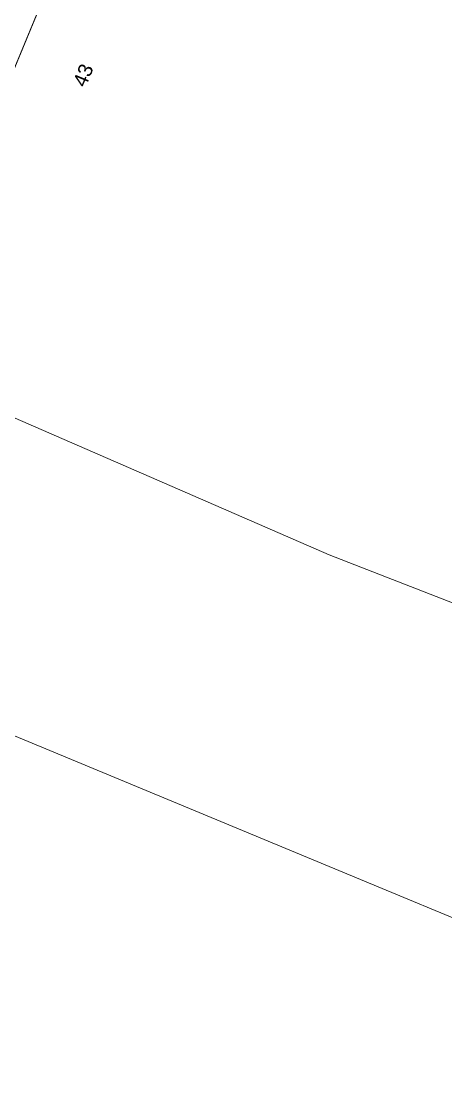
# Model space of a CAD drawing. Header units: metres. Extents: x 280551 to 281020, y 6140654 to 6141128.
# Drawn here: x 280780.7 to 280834.4, y 6140654.4 to 6140788.2 of the extents above; entities that cross this region are included whole.
import ezdxf

# ---------------------------------------------------------------- set-up
doc = ezdxf.new("R2010")
doc.units = ezdxf.units.M
for name, color, linetype, lineweight in [('Cadastre Buildings_SP_EXT', 9, 'Continuous', 5), ('Cadastre Land Parcels_SP_EXT', 9, 'Continuous', 5), ('Cadastre Roads_SP_EXT', 9, 'Continuous', 5), ('Cadastre Roads_SP_NEW', 2, 'Continuous', 5)]:
    doc.layers.add(name, color=color, linetype=linetype, lineweight=lineweight)
doc.styles.get("Standard").update_dxf_attribs({"font": 'arial.ttf'})

msp = doc.modelspace()

# ---------------------------------------------------------------- linework, layer by layer
at = {"layer": 'Cadastre Buildings_SP_EXT', "linetype": 'Continuous'}
msp.add_lwpolyline([(280845.67239, 6140710.64437), (280842.68458, 6140711.80858), (280819.63394, 6140720.7865), (280764.27792, 6140744.83337), (280749.95156, 6140710.27616), (280828.56826, 6140677.68537), (280874.05853, 6140658.82645), (280888.60533, 6140693.921), (280845.67239, 6140710.64437)], close=True, dxfattribs=at)
at = {"layer": 'Cadastre Land Parcels_SP_EXT', "linetype": 'Continuous'}
msp.add_lwpolyline([(280813.2588, 6140814.81713), (280796.21564, 6140821.87517), (280764.27792, 6140744.8334), (280819.63394, 6140720.78644), (280842.6846, 6140711.80858), (280845.67245, 6140710.64435), (280872.08718, 6140774.22688), (280914.59053, 6140756.6115), (280920.33569, 6140770.47283), (280877.08459, 6140788.38465), (280860.44741, 6140795.27451), (280844.58729, 6140801.84363), (280828.92176, 6140808.33087), (280813.2588, 6140814.81713)], close=True, dxfattribs=at)
at = {"layer": 'Cadastre Roads_SP_EXT', "linetype": 'Continuous'}
msp.add_lwpolyline([(280818.15943, 6140874.80665), (280810.62324, 6140879.27863), (280800.68672, 6140885.1756), (280743.26079, 6140746.80173), (280708.18125, 6140662.14399), (280708.17727, 6140662.13886), (280716.15517, 6140658.83967), (280726.80069, 6140654.42836), (280749.95154, 6140710.27618), (280764.27791, 6140744.8334), (280796.21563, 6140821.87522), (280818.15943, 6140874.80665)], close=True, dxfattribs=at)
at = {"layer": 'Cadastre Roads_SP_NEW', "color": 2, "elevation": -9999}
msp.add_lwpolyline([(280708.18123, 6140662.144), (280726.76836, 6140654.44905), (280749.90259, 6140710.22743), (280764.23085, 6140744.77394), (280796.17443, 6140821.79233), (280818.15956, 6140874.80014), (280822.14778, 6140876.45813), (280797.11866, 6140886.65253), (280799.20585, 6140881.60732), (280786.17996, 6140850.20148), (280774.49505, 6140822.02857), (280765.64156, 6140800.80089), (280743.1469, 6140746.44107), (280734.28824, 6140725.21865), (280730.49699, 6140715.95481), (280724.75027, 6140702.0993)], close=True, dxfattribs=at)

# ---------------------------------------------------------------- texts
at = {"layer": 'Cadastre Land Parcels_SP_EXT'}
msp.add_text('43', height=1.8, rotation=67.428642, dxfattribs=at).set_placement((280788.8078, 6140779.74909))

doc.saveas('drawing.dxf')
